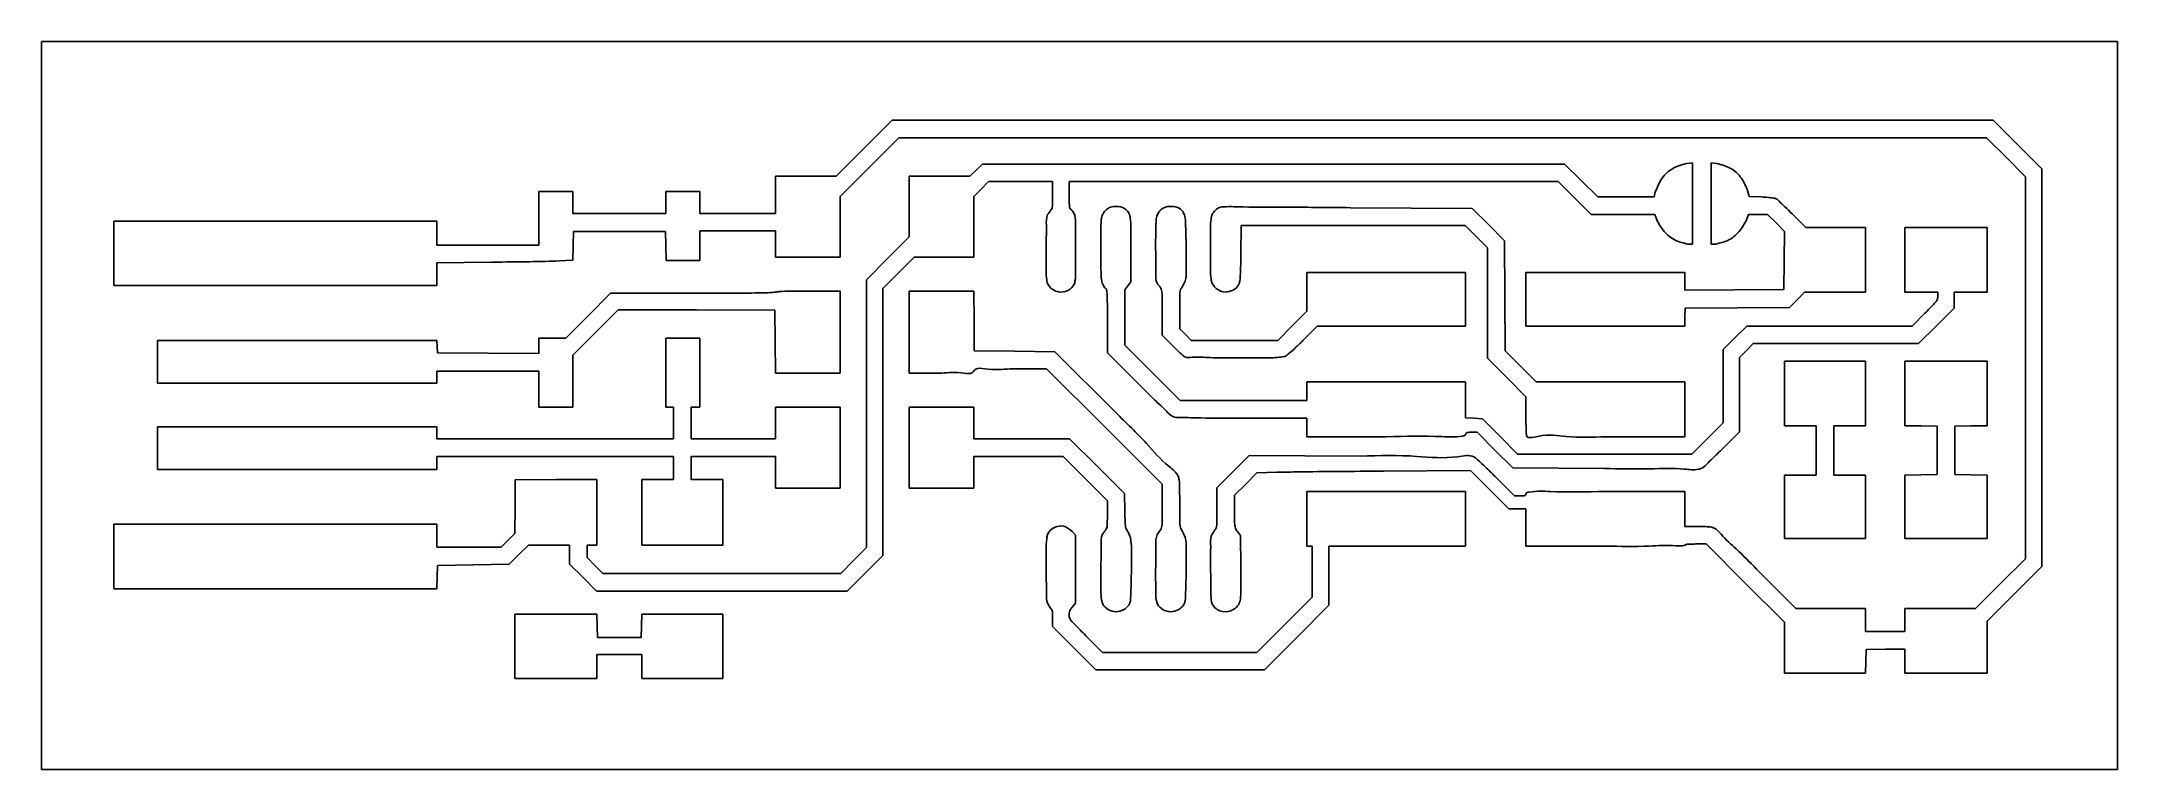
# Model space of a CAD drawing. Extents: x 130 to 178.1, y 82.6 to 99.5.
import ezdxf

# ---------------------------------------------------------------- set-up
doc = ezdxf.new("R2010")
doc.units = 0
doc.layers.add('Layer_1', color=7, linetype='CONTINUOUS')

msp = doc.modelspace()

# ---------------------------------------------------------------- linework, layer by layer
at = {"layer": 'Layer_1', "color": 7}
for p, q in [((129.981091, 91.071436), (129.981091, 99.516936)), ((129.981091, 99.516936), (154.047591, 99.516936)), ((154.047591, 99.516936), (178.114091, 99.516936)), ((178.114091, 99.516936), (178.114091, 91.071436)), ((149.706426, 97.688147), (149.056968, 97.040447)), ((149.17696, 96.602131), (149.856235, 97.281753)), ((162.467513, 97.688147), (149.706426, 97.688147)), ((149.856235, 97.281753), (162.467253, 97.281753)), ((162.467253, 97.281753), (175.078271, 97.281753)), ((175.228594, 97.688147), (162.467513, 97.688147)), ((175.078271, 97.281753), (175.529381, 96.831168)), ((175.795037, 97.123745), (175.228594, 97.688147)), ((149.056968, 97.040447), (148.407509, 96.392747)), ((175.529381, 96.831168), (175.980488, 96.380584)), ((176.361479, 96.559343), (175.795037, 97.123745)), ((147.703294, 96.392747), (146.999079, 96.392747)), ((146.999079, 96.392747), (146.999079, 95.960947)), ((148.407509, 96.392747), (147.703294, 96.392747)), ((148.497688, 95.922506), (149.17696, 96.602131)), ((150.800449, 96.392725), (150.097896, 96.392725)), ((150.097896, 96.392725), (150.097896, 95.688685)), ((151.503005, 96.392725), (150.800449, 96.392725)), ((151.649464, 96.532425), (151.503005, 96.392725)), ((151.795926, 96.672125), (151.649464, 96.532425)), ((158.546013, 96.672125), (151.795926, 96.672125)), ((165.296102, 96.672125), (158.546013, 96.672125)), ((165.679972, 96.291125), (165.296102, 96.672125)), ((166.063845, 95.910125), (165.679972, 96.291125)), ((168.258896, 96.704072), (168.128916, 96.686829)), ((168.258896, 95.761001), (168.258896, 96.704072)), ((168.82066, 96.686975), (168.690679, 96.704219)), ((168.690679, 96.704219), (168.690679, 95.761148)), ((175.980488, 96.380584), (175.980488, 91.948221)), ((176.361479, 91.948303), (176.361479, 96.559343)), ((141.906379, 96.037147), (141.512679, 96.037147)), ((141.512679, 96.037147), (141.512679, 95.414847)), ((142.300079, 96.037147), (141.906379, 96.037147)), ((142.300079, 95.783147), (142.300079, 96.037147)), ((144.852779, 96.037147), (144.459079, 96.037147)), ((144.459079, 96.037147), (144.459079, 95.783147)), ((145.246479, 96.037147), (144.852779, 96.037147)), ((145.246479, 95.783147), (145.246479, 96.037147)), ((146.999079, 95.960947), (146.999079, 95.529147)), ((148.497688, 95.217831), (148.497688, 95.922506)), ((151.596491, 95.92156), (151.767261, 96.093648)), ((151.596491, 95.217348), (151.596491, 95.92156)), ((151.767261, 96.093648), (151.938028, 96.265736)), ((151.938028, 96.265736), (152.681661, 96.265736)), ((152.681661, 96.265736), (153.425291, 96.265736)), ((153.425291, 96.265736), (153.425291, 95.951346)), ((153.806296, 95.948228), (153.806296, 96.265728)), ((153.806296, 96.265728), (159.475819, 96.265728)), ((159.475819, 96.265728), (165.145347, 96.265728)), ((165.145347, 96.265728), (165.52922, 95.884728)), ((165.52922, 95.884728), (165.913094, 95.503728)), ((166.715892, 95.910125), (166.063845, 95.910125)), ((167.367938, 95.910125), (166.715892, 95.910125)), ((167.396634, 96.018075), (167.367938, 95.910125)), ((169.572435, 95.922972), (169.543041, 96.039066)), ((169.861809, 95.910272), (169.572435, 95.922972)), ((135.403979, 95.351347), (131.657479, 95.351347)), ((131.657479, 95.351347), (131.657479, 94.602047)), ((139.150479, 95.351347), (135.403979, 95.351347)), ((139.150479, 95.071947), (139.150479, 95.351347)), ((141.512679, 95.414847), (141.512679, 94.792547)), ((142.300079, 95.529147), (142.300079, 95.783147)), ((143.379579, 95.529147), (142.300079, 95.529147)), ((144.459079, 95.529147), (143.379579, 95.529147)), ((144.459079, 95.783147), (144.459079, 95.529147)), ((145.246479, 95.529147), (145.246479, 95.783147)), ((146.122779, 95.529147), (145.246479, 95.529147)), ((146.999079, 95.529147), (146.122779, 95.529147)), ((150.097896, 95.688685), (150.097896, 94.984648)), ((163.153299, 95.643549), (160.32765, 95.660934)), ((163.52805, 95.268809), (163.153299, 95.643549)), ((165.913094, 95.503728), (166.649177, 95.503728)), ((166.649177, 95.503728), (167.385261, 95.503728)), ((167.385261, 95.503728), (167.431373, 95.3755)), ((168.258896, 94.817928), (168.258896, 95.761001)), ((168.690679, 95.761148), (168.690679, 94.818074)), ((169.513374, 95.375937), (169.559382, 95.503874)), ((169.559382, 95.503874), (169.779676, 95.503874)), ((169.779676, 95.503874), (169.99997, 95.503874)), ((169.99997, 95.503874), (170.19666, 95.306028)), ((170.19666, 95.306028), (170.393343, 95.108182)), ((170.887017, 95.199072), (170.569898, 95.518248)), ((139.150479, 94.792547), (139.150479, 95.071947)), ((142.30571, 94.774985), (142.312794, 95.110053)), ((142.312794, 95.110053), (143.379594, 95.110053)), ((143.379594, 95.110053), (144.446394, 95.110053)), ((144.446394, 95.110053), (144.453477, 94.773503)), ((145.246488, 94.779853), (145.246488, 95.122753)), ((145.246488, 95.122753), (146.122788, 95.122753)), ((146.122788, 95.122753), (146.999088, 95.122753)), ((146.999088, 95.122753), (146.999088, 94.817953)), ((148.497688, 94.513153), (148.497688, 95.217831)), ((150.097896, 94.984648), (149.602596, 94.48709)), ((151.596491, 94.513136), (151.596491, 95.217348)), ((157.78931, 94.594585), (157.797212, 95.249826)), ((157.797212, 95.249826), (160.39237, 95.249826)), ((160.39237, 95.249826), (162.987524, 95.249826)), ((162.987524, 95.249826), (163.248306, 94.989931)), ((163.248306, 94.989931), (163.509091, 94.730035)), ((163.902799, 94.894065), (163.52805, 95.268809)), ((163.909714, 93.617809), (163.902799, 94.894065)), ((170.393343, 95.108182), (170.38657, 94.436078)), ((171.579548, 95.199072), (170.887017, 95.199072)), ((172.272079, 95.199072), (171.579548, 95.199072)), ((172.272079, 94.449772), (172.272079, 95.199072)), ((174.138991, 95.199049), (173.186491, 95.199049)), ((173.186491, 95.199049), (173.186491, 94.449749)), ((175.091491, 95.199049), (174.138991, 95.199049)), ((175.091491, 94.449749), (175.091491, 95.199049)), ((131.657479, 94.602047), (131.657479, 93.852747)), ((140.331579, 94.792547), (139.150479, 94.792547)), ((139.150479, 94.385222), (140.414129, 94.39716)), ((139.150479, 94.118984), (139.150479, 94.385222)), ((141.512679, 94.792547), (140.331579, 94.792547)), ((141.988201, 94.424507), (142.298626, 94.439916)), ((142.298626, 94.439916), (142.30571, 94.774985)), ((144.453477, 94.773503), (144.460561, 94.436953)), ((144.460561, 94.436953), (144.853525, 94.436953)), ((144.853525, 94.436953), (145.246488, 94.436953)), ((145.246488, 94.436953), (145.246488, 94.779853)), ((146.999088, 94.817953), (146.999088, 94.513153)), ((146.999088, 94.513153), (147.748388, 94.513153)), ((147.748388, 94.513153), (148.497688, 94.513153)), ((149.602596, 94.48709), (149.107296, 93.989529)), ((149.849913, 94.150867), (150.211533, 94.513136)), ((150.211533, 94.513136), (150.904013, 94.513136)), ((150.904013, 94.513136), (151.596491, 94.513136)), ((155.241391, 93.937789), (155.241391, 94.689079)), ((163.509091, 94.730035), (163.509091, 93.448481)), ((168.148652, 94.817928), (168.258896, 94.817928)), ((168.690679, 94.818074), (168.800924, 94.818074)), ((170.38657, 94.436078), (170.379796, 93.763974)), ((172.272079, 93.700472), (172.272079, 94.449772)), ((173.186491, 94.449749), (173.186491, 93.700449)), ((175.091491, 93.700449), (175.091491, 94.449749)), ((139.150479, 93.852747), (139.150479, 94.118984)), ((149.107296, 93.989529), (149.107296, 90.881831)), ((149.488291, 93.788601), (149.849913, 94.150867)), ((155.171541, 93.846225), (155.241391, 93.937789)), ((161.159591, 94.157649), (159.318091, 94.157649)), ((159.318091, 94.157649), (159.318091, 93.70714)), ((163.001091, 94.157649), (161.159591, 94.157649)), ((163.001091, 93.535349), (163.001091, 94.157649)), ((166.239596, 94.157683), (164.398096, 94.157683)), ((164.398096, 94.157683), (164.398096, 93.535383)), ((168.081096, 94.157683), (166.239596, 94.157683)), ((168.081096, 93.954223), (168.081096, 94.157683)), ((168.081096, 93.750766), (168.081096, 93.954223)), ((131.657479, 93.852747), (135.403979, 93.852747)), ((135.403979, 93.852747), (139.150479, 93.852747)), ((143.175936, 93.675043), (142.655702, 93.154343)), ((145.073322, 93.675043), (143.175936, 93.675043)), ((148.497702, 93.725843), (147.749901, 93.725843)), ((148.497702, 92.773343), (148.497702, 93.725843)), ((149.488291, 90.690972), (149.488291, 93.788601)), ((150.846779, 93.725736), (150.097888, 93.725736)), ((150.097888, 93.725736), (150.097888, 92.773236)), ((151.595672, 93.725736), (150.846779, 93.725736)), ((151.602417, 93.033586), (151.595672, 93.725736)), ((155.101691, 93.754661), (155.171541, 93.846225)), ((155.101691, 93.111801), (155.101691, 93.754661)), ((159.318091, 93.70714), (159.318091, 93.256629)), ((163.001091, 92.913049), (163.001091, 93.535349)), ((163.509091, 93.448481), (163.509091, 92.16693)), ((163.916628, 92.341549), (163.909714, 93.617809)), ((164.398096, 93.535383), (164.398096, 92.913083)), ((169.230446, 93.75737), (168.081096, 93.750766)), ((170.379796, 93.763974), (169.230446, 93.75737)), ((170.508622, 93.345357), (170.684819, 93.522914)), ((170.684819, 93.522914), (170.861019, 93.700472)), ((170.861019, 93.700472), (171.566549, 93.700472)), ((171.566549, 93.700472), (172.272079, 93.700472)), ((173.186491, 93.700449), (173.567491, 93.700449)), ((173.567491, 93.700449), (173.948491, 93.700449)), ((173.948491, 93.700449), (173.948491, 93.60558)), ((174.329491, 93.515294), (174.329491, 93.700449)), ((174.329491, 93.700449), (174.710491, 93.700449)), ((174.329491, 93.330142), (174.329491, 93.515294)), ((174.710491, 93.700449), (175.091491, 93.700449)), ((142.655702, 93.154343), (142.135468, 92.633643)), ((142.826509, 92.765785), (143.352926, 93.294382)), ((143.352926, 93.294382), (145.169659, 93.287863)), ((145.169659, 93.287863), (146.986391, 93.281343)), ((146.986391, 93.281343), (146.993136, 92.551093)), ((151.609191, 92.341436), (151.602417, 93.033586)), ((154.695291, 93.032875), (154.695291, 92.294511)), ((155.101691, 92.468938), (155.101691, 93.111801)), ((155.965291, 93.236704), (155.965291, 92.702991)), ((156.371691, 92.847813), (156.371691, 93.302214)), ((158.981894, 92.91974), (158.645696, 92.582849)), ((159.318091, 93.256629), (158.981894, 92.91974)), ((159.228824, 92.580224), (159.558657, 92.913049)), ((159.558657, 92.913049), (161.279874, 92.913049)), ((161.279874, 92.913049), (163.001091, 92.913049)), ((164.398096, 92.913083), (166.238569, 92.913083)), ((166.238569, 92.913083), (168.079042, 92.913083)), ((168.079042, 92.913083), (168.086408, 93.122633)), ((168.086408, 93.122633), (168.086413, 93.122599)), ((168.086413, 93.122599), (168.093779, 93.332149)), ((168.093779, 93.332149), (169.301202, 93.338753)), ((169.521299, 92.913049), (169.245695, 92.641464)), ((169.301202, 93.338753), (170.508622, 93.345357)), ((171.436843, 92.913049), (169.521299, 92.913049)), ((173.352387, 92.913049), (171.436843, 92.913049)), ((173.650436, 93.21188), (173.352387, 92.913049)), ((173.500511, 92.506649), (173.915002, 92.918394)), ((173.915002, 92.918394), (174.329491, 93.330142)), ((135.910729, 92.582843), (132.673496, 92.582843)), ((132.673496, 92.582843), (132.673496, 92.087543)), ((139.147962, 92.582843), (135.910729, 92.582843)), ((139.155582, 92.436793), (139.147962, 92.582843)), ((139.163202, 92.290743), (139.155582, 92.436793)), ((141.824083, 92.633643), (141.512702, 92.633643)), ((141.512702, 92.633643), (141.512702, 92.455589)), ((141.512702, 92.455589), (141.512702, 92.277535)), ((142.135468, 92.633643), (141.824083, 92.633643)), ((142.300091, 92.237186), (142.826509, 92.765785)), ((144.852791, 92.633536), (144.459091, 92.633536)), ((144.459091, 92.633536), (144.459091, 91.833436)), ((145.246491, 92.633536), (144.852791, 92.633536)), ((145.246491, 91.833436), (145.246491, 92.633536)), ((146.993136, 92.551093), (146.999881, 91.820843)), ((148.497702, 91.820843), (148.497702, 92.773343)), ((150.097888, 92.773236), (150.097888, 91.820736)), ((155.742852, 91.827405), (155.101691, 92.468938)), ((155.965291, 92.702991), (156.200241, 92.46247)), ((156.505839, 92.715333), (156.371691, 92.847813)), ((156.639988, 92.582849), (156.505839, 92.715333)), ((157.642842, 92.582849), (156.639988, 92.582849)), ((158.645696, 92.582849), (157.642842, 92.582849)), ((169.245695, 92.641464), (168.970091, 92.369876)), ((169.509107, 92.347216), (169.667123, 92.506649)), ((169.667123, 92.506649), (171.583816, 92.506649)), ((171.583816, 92.506649), (173.500511, 92.506649)), ((132.673496, 92.087543), (132.673496, 91.592243)), ((140.337952, 92.284139), (139.163202, 92.290743)), ((141.512702, 92.277535), (140.337952, 92.284139)), ((142.300091, 91.635319), (142.300091, 92.237186)), ((152.542584, 92.328736), (151.609191, 92.341436)), ((153.475978, 92.316036), (152.542584, 92.328736)), ((154.887377, 90.906336), (153.475978, 92.316036)), ((154.695291, 92.294511), (155.412841, 91.572231)), ((158.817256, 92.211919), (158.817256, 92.211924)), ((163.509091, 92.16693), (163.953591, 91.719935)), ((164.277681, 91.979599), (163.916628, 92.341549)), ((164.638733, 91.617649), (164.277681, 91.979599)), ((168.970091, 92.369876), (168.970091, 91.51783)), ((169.351091, 92.187783), (169.509107, 92.347216)), ((169.351091, 91.323915), (169.351091, 92.187783)), ((171.332291, 92.100136), (170.392491, 92.100136)), ((170.392491, 92.100136), (170.392491, 91.350836)), ((172.272091, 92.100136), (171.332291, 92.100136)), ((172.272091, 91.350836), (172.272091, 92.100136)), ((174.138991, 92.10024), (173.186491, 92.10024)), ((173.186491, 92.10024), (173.186491, 91.351621)), ((175.091491, 92.10024), (174.138991, 92.10024)), ((175.091491, 91.351621), (175.091491, 92.10024)), ((175.980488, 91.948221), (175.980488, 87.515859)), ((176.361479, 87.337266), (176.361479, 91.948303)), ((132.673496, 91.592243), (135.911996, 91.592243)), ((135.911996, 91.592243), (139.150496, 91.592243)), ((139.150496, 91.731943), (139.150496, 91.871643)), ((139.150496, 91.871643), (140.331596, 91.871643)), ((139.150496, 91.592243), (139.150496, 91.731943)), ((140.331596, 91.871643), (141.512696, 91.871643)), ((141.512696, 91.871643), (141.512696, 91.452543)), ((142.300096, 91.635313), (142.300091, 91.635319)), ((142.300096, 91.033443), (142.300096, 91.635313)), ((144.459091, 91.833436), (144.459091, 91.033336)), ((145.246491, 91.033336), (145.246491, 91.833436)), ((146.999881, 91.820843), (147.748792, 91.820843)), ((147.748792, 91.820843), (148.497702, 91.820843)), ((150.097888, 91.820736), (150.847188, 91.820736)), ((152.44095, 91.922336), (153.28541, 91.922336)), ((153.28541, 91.922336), (154.625348, 90.582576)), ((156.384018, 91.185872), (155.742852, 91.827405)), ((161.159591, 91.617672), (159.318091, 91.617672)), ((159.318091, 91.617672), (159.318091, 91.401772)), ((163.001091, 91.617672), (161.159591, 91.617672)), ((163.001091, 91.201261), (163.001091, 91.617672)), ((163.953591, 91.719935), (164.398091, 91.272937)), ((166.359913, 91.617649), (164.638733, 91.617649)), ((168.081091, 91.617649), (166.359913, 91.617649)), ((168.081091, 90.982649), (168.081091, 91.617649)), ((168.970091, 91.51783), (168.970091, 90.665784)), ((129.981091, 82.625936), (129.981091, 91.071436)), ((129.981091, 91.071436), (129.981091, 91.071436)), ((141.512696, 91.452543), (141.512696, 91.033443)), ((141.512696, 91.033443), (141.906396, 91.033443)), ((141.906396, 91.033443), (142.300096, 91.033443)), ((144.459091, 91.033336), (144.547991, 91.033336)), ((144.547991, 91.033336), (144.636891, 91.033336)), ((144.636891, 91.033336), (144.636891, 90.665036)), ((145.043291, 90.665036), (145.043291, 91.033336)), ((145.043291, 91.033336), (145.144891, 91.033336)), ((145.144891, 91.033336), (145.246491, 91.033336)), ((147.748391, 91.033336), (146.999091, 91.033336)), ((146.999091, 91.033336), (146.999091, 90.665036)), ((148.497691, 91.033336), (147.748391, 91.033336)), ((148.497691, 90.093536), (148.497691, 91.033336)), ((150.847196, 91.033336), (150.097896, 91.033336)), ((150.097896, 91.033336), (150.097896, 90.093536)), ((151.596496, 91.033336), (150.847196, 91.033336)), ((151.596496, 90.665036), (151.596496, 91.033336)), ((157.851052, 91.185872), (156.384018, 91.185872)), ((159.318091, 91.185872), (157.851052, 91.185872)), ((159.318091, 91.401772), (159.318091, 91.185872)), ((163.001091, 90.784851), (163.001091, 91.201261)), ((164.398091, 91.272937), (164.398091, 90.827215)), ((168.081091, 90.982626), (168.081091, 90.982649)), ((168.081091, 90.347626), (168.081091, 90.982626)), ((169.351091, 90.46005), (169.351091, 91.323915)), ((170.392491, 91.350836), (170.392491, 90.601536)), ((172.272091, 90.601536), (172.272091, 91.350836)), ((173.186491, 91.351621), (173.186491, 90.603001)), ((175.091491, 90.603001), (175.091491, 91.351621)), ((178.114091, 91.071436), (178.114091, 82.625936)), ((135.911991, 90.576136), (132.673491, 90.576136)), ((132.673491, 90.576136), (132.673491, 90.080836)), ((139.150491, 90.576136), (135.911991, 90.576136)), ((139.150491, 90.436436), (139.150491, 90.576136)), ((144.636891, 90.665036), (144.636891, 90.296736)), ((145.043291, 90.296736), (145.043291, 90.665036)), ((146.999091, 90.665036), (146.999091, 90.296736)), ((149.107296, 90.881831), (149.107296, 87.774132)), ((149.488291, 87.593343), (149.488291, 90.690972)), ((151.596496, 90.296736), (151.596496, 90.665036)), ((154.625348, 90.582576), (155.965288, 89.242817)), ((157.805975, 90.779472), (159.318091, 90.779472)), ((159.318091, 90.779472), (159.318091, 90.563572)), ((159.318091, 90.563572), (159.318091, 90.347672)), ((163.197941, 90.77486), (163.001091, 90.784851)), ((163.394791, 90.764869), (163.197941, 90.77486)), ((163.7995, 90.353059), (163.394791, 90.764869)), ((168.970091, 90.665784), (168.608468, 90.303518)), ((170.392491, 90.601536), (170.760791, 90.601536)), ((170.760791, 90.601536), (171.129091, 90.601536)), ((171.129091, 90.601536), (171.129091, 90.030036)), ((171.535491, 90.030036), (171.535491, 90.601536)), ((171.535491, 90.601536), (171.903791, 90.601536)), ((171.903791, 90.601536), (172.272091, 90.601536)), ((173.186491, 90.603001), (173.561141, 90.595973)), ((173.561141, 90.595973), (173.935791, 90.588946)), ((173.935791, 90.588946), (173.935791, 90.030146)), ((174.342191, 90.588946), (174.716841, 90.595973)), ((174.342191, 90.030146), (174.342191, 90.588946)), ((174.716841, 90.595973), (175.091491, 90.603001)), ((132.673491, 90.080836), (132.673491, 89.585536)), ((139.150491, 90.296736), (139.150491, 90.436436)), ((141.893691, 90.296736), (139.150491, 90.296736)), ((144.636891, 90.296736), (141.893691, 90.296736)), ((146.021191, 90.296736), (145.043291, 90.296736)), ((146.999091, 90.296736), (146.021191, 90.296736)), ((148.497691, 89.153736), (148.497691, 90.093536)), ((150.097896, 90.093536), (150.097896, 89.153736)), ((152.707938, 90.296736), (151.596496, 90.296736)), ((153.819377, 90.296736), (152.707938, 90.296736)), ((154.454188, 89.661615), (153.819377, 90.296736)), ((159.318091, 90.347672), (161.159591, 90.347672)), ((163.134161, 90.449272), (163.267229, 90.449272)), ((163.267229, 90.449272), (163.680544, 90.036522)), ((163.680544, 90.036522), (164.093855, 89.623772)), ((164.204207, 89.941249), (163.7995, 90.353059)), ((166.256524, 90.347626), (168.081091, 90.347626)), ((168.608468, 90.303518), (168.246848, 89.941249)), ((168.911295, 90.022851), (169.351091, 90.46005)), ((168.911295, 90.022882), (168.911295, 90.022851)), ((171.129091, 90.030036), (171.129091, 89.458536)), ((171.535491, 89.458536), (171.535491, 90.030036)), ((173.935791, 90.030146), (173.935791, 89.471346)), ((174.342191, 89.471346), (174.342191, 90.030146)), ((132.673491, 89.585536), (135.911991, 89.585536)), ((135.911991, 89.585536), (139.150491, 89.585536)), ((139.150491, 89.737936), (139.150491, 89.890336)), ((139.150491, 89.890336), (141.893691, 89.890336)), ((139.150491, 89.585536), (139.150491, 89.737936)), ((141.893691, 89.890336), (144.636891, 89.890336)), ((144.636891, 89.890336), (144.636891, 89.623636)), ((144.636891, 89.623636), (144.636891, 89.356936)), ((145.043291, 89.623636), (145.043291, 89.890336)), ((145.043291, 89.890336), (146.021191, 89.890336)), ((145.043291, 89.356936), (145.043291, 89.623636)), ((146.021191, 89.890336), (146.999091, 89.890336)), ((146.999091, 89.890336), (146.999091, 89.522036)), ((151.596496, 89.522036), (151.596496, 89.890336)), ((151.596496, 89.890336), (152.631321, 89.890336)), ((152.631321, 89.890336), (153.666142, 89.890336)), ((153.666142, 89.890336), (154.180721, 89.376217)), ((155.088996, 89.026496), (154.454188, 89.661615)), ((157.609938, 89.537338), (157.235288, 89.164554)), ((157.984588, 89.910125), (157.609938, 89.537338)), ((160.562688, 89.898921), (157.984588, 89.910125)), ((161.096531, 89.548667), (163.11628, 89.561028)), ((163.11628, 89.561028), (163.55872, 89.116088)), ((164.093855, 89.623772), (166.208123, 89.610789)), ((166.225528, 89.941249), (164.204207, 89.941249)), ((168.246848, 89.941249), (166.225528, 89.941249)), ((140.966596, 89.344222), (140.959795, 88.722136)), ((141.912746, 89.350882), (140.966596, 89.344222)), ((142.858896, 89.357543), (141.912746, 89.350882)), ((142.858896, 88.595235), (142.858896, 89.357543)), ((144.268591, 89.356936), (143.900291, 89.356936)), ((143.900291, 89.356936), (143.900291, 88.594936)), ((144.636891, 89.356936), (144.268591, 89.356936)), ((145.411591, 89.356936), (145.043291, 89.356936)), ((145.779891, 89.356936), (145.411591, 89.356936)), ((145.779891, 88.594936), (145.779891, 89.356936)), ((146.999091, 89.522036), (146.999091, 89.153736)), ((146.999091, 89.153736), (147.748391, 89.153736)), ((147.748391, 89.153736), (148.497691, 89.153736)), ((150.097896, 89.153736), (150.847196, 89.153736)), ((150.847196, 89.153736), (151.596496, 89.153736)), ((151.596496, 89.153736), (151.596496, 89.522036)), ((154.180721, 89.376217), (154.695296, 88.862102)), ((155.965288, 89.242817), (155.965288, 88.731486)), ((157.235288, 89.164554), (157.235288, 88.699257)), ((157.641682, 88.989536), (157.902032, 89.248501)), ((157.902032, 89.248501), (158.162382, 89.507462)), ((158.162382, 89.507462), (158.619582, 89.521884)), ((161.159591, 89.077536), (159.318091, 89.077536)), ((159.318091, 89.077536), (159.318091, 88.442536)), ((163.001091, 89.077536), (161.159591, 89.077536)), ((163.001091, 88.442536), (163.001091, 89.077536)), ((163.55872, 89.116088), (164.001159, 88.671145)), ((164.129613, 88.975953), (163.686676, 89.421393)), ((168.081088, 89.077553), (166.239588, 89.077553)), ((168.081088, 88.671153), (168.081088, 89.077553)), ((170.760791, 89.458536), (170.392491, 89.458536)), ((170.392491, 89.458536), (170.392491, 88.721936)), ((171.129091, 89.458536), (170.760791, 89.458536)), ((171.903791, 89.458536), (171.535491, 89.458536)), ((172.272091, 89.458536), (171.903791, 89.458536)), ((172.272091, 88.721936), (172.272091, 89.458536)), ((173.561141, 89.464319), (173.186491, 89.457291)), ((173.186491, 89.457291), (173.186491, 88.721372)), ((173.935791, 89.471346), (173.561141, 89.464319)), ((174.716841, 89.464319), (174.342191, 89.471346)), ((175.091491, 89.457291), (174.716841, 89.464319)), ((175.091491, 88.721372), (175.091491, 89.457291)), ((140.959795, 88.722136), (140.952965, 88.100051)), ((142.858896, 87.832925), (142.858896, 88.595235)), ((143.900291, 88.594936), (143.900291, 87.832936)), ((145.779891, 87.832936), (145.779891, 88.594936)), ((145.779891, 88.594936), (145.779891, 88.594936)), ((154.695296, 88.862102), (154.695296, 88.541128)), ((155.097153, 88.631377), (155.088996, 89.026496)), ((157.641682, 88.612736), (157.641682, 88.989536)), ((164.001159, 88.671145), (164.199621, 88.671145)), ((164.263852, 88.975953), (164.129613, 88.975953)), ((164.199621, 88.671145), (164.398082, 88.671145)), ((164.398082, 88.671145), (164.398082, 88.239345)), ((168.081088, 88.264753), (168.081088, 88.671153)), ((170.392491, 88.721936), (170.392491, 87.985336)), ((172.272091, 87.985336), (172.272091, 88.721936)), ((172.272091, 88.721936), (172.272091, 88.721936)), ((173.186491, 88.721372), (173.186491, 87.985449)), ((175.091491, 87.985449), (175.091491, 88.721372)), ((175.091491, 88.721372), (175.091491, 88.721372)), ((135.403996, 88.315522), (131.657496, 88.315522)), ((131.657496, 88.315522), (131.657496, 87.566222)), ((139.150496, 88.315522), (135.403996, 88.315522)), ((139.150496, 88.048822), (139.150496, 88.315522)), ((140.952965, 88.100051), (140.795415, 87.941086)), ((153.958691, 88.059769), (153.880171, 88.149197)), ((157.781382, 88.052897), (157.711532, 88.144416)), ((159.318091, 88.442536), (159.318091, 87.807536)), ((163.001091, 87.807536), (163.001091, 88.442536)), ((164.398082, 88.239345), (164.398082, 87.807545)), ((168.387149, 88.264753), (168.081088, 88.264753)), ((139.150496, 87.782122), (139.150496, 88.048822)), ((139.89418, 87.782122), (139.150496, 87.782122)), ((140.637864, 87.782122), (139.89418, 87.782122)), ((140.795415, 87.941086), (140.637864, 87.782122)), ((140.825903, 87.388422), (141.049155, 87.610672)), ((141.049155, 87.610672), (141.272404, 87.832922)), ((141.272404, 87.832922), (141.748152, 87.832922)), ((141.748152, 87.832922), (142.223899, 87.832922)), ((142.223899, 87.832922), (142.223899, 87.611792)), ((142.223899, 87.611792), (142.223899, 87.390663)), ((142.630296, 87.687473), (142.630296, 87.832925)), ((142.630296, 87.832925), (142.744596, 87.832925)), ((142.630296, 87.542019), (142.630296, 87.687473)), ((142.744596, 87.832925), (142.858896, 87.832925)), ((143.900291, 87.832936), (144.840091, 87.832936)), ((144.840091, 87.832936), (145.779891, 87.832936)), ((149.107296, 87.774132), (148.810198, 87.473328)), ((153.958691, 87.274136), (153.958691, 88.059769)), ((157.789539, 87.339662), (157.781382, 88.052897)), ((159.318091, 87.807536), (159.381591, 87.807536)), ((159.381591, 87.807536), (159.445091, 87.807536)), ((159.445091, 87.807536), (159.445091, 87.2168)), ((159.826091, 87.124965), (159.826091, 87.807536)), ((159.826091, 87.807536), (161.413591, 87.807536)), ((161.413591, 87.807536), (163.001091, 87.807536)), ((164.398082, 87.807545), (166.239582, 87.807545)), ((168.328602, 87.858345), (168.57612, 87.858345)), ((168.57612, 87.858345), (169.484302, 86.950427)), ((170.392491, 87.985336), (171.332291, 87.985336)), ((171.332291, 87.985336), (172.272091, 87.985336)), ((173.186491, 87.985449), (174.138991, 87.985449)), ((174.138991, 87.985449), (175.091491, 87.985449)), ((131.657496, 87.566222), (131.657496, 86.816922)), ((139.156003, 87.089972), (139.163199, 87.363022)), ((139.163199, 87.363022), (139.994553, 87.375722)), ((139.994553, 87.375722), (140.825903, 87.388422)), ((142.223899, 87.390663), (142.53617, 87.078392)), ((142.813811, 87.357273), (142.630296, 87.542019)), ((142.997324, 87.172525), (142.813811, 87.357273)), ((145.755213, 87.172525), (142.997324, 87.172525)), ((148.5131, 87.172525), (145.755213, 87.172525)), ((148.810198, 87.473328), (148.5131, 87.172525)), ((148.661095, 86.766122), (149.074697, 87.179724)), ((149.074688, 87.179738), (149.488291, 87.593343)), ((149.074697, 87.179724), (149.074688, 87.179738)), ((153.958691, 86.488503), (153.958691, 87.274136)), ((159.445091, 87.2168), (159.445091, 86.626064)), ((159.826091, 86.442393), (159.826091, 87.124965)), ((170.658923, 86.359753), (169.744655, 87.275815)), ((175.980488, 87.515859), (175.402847, 86.937806)), ((175.726479, 86.702647), (176.361479, 87.337266)), ((131.657496, 86.816922), (135.403138, 86.816922)), ((135.403138, 86.816922), (139.148778, 86.816922)), ((139.148778, 86.816922), (139.156003, 87.089972)), ((142.53617, 87.078392), (142.84844, 86.766122)), ((142.84844, 86.766122), (145.754767, 86.766122)), ((145.754767, 86.766122), (148.661095, 86.766122)), ((169.484302, 86.950427), (170.392482, 86.04251)), ((175.402847, 86.937806), (174.825203, 86.359753)), ((175.091479, 86.068028), (175.726479, 86.702647)), ((141.905527, 86.232736), (140.953885, 86.232736)), ((140.953885, 86.232736), (140.953885, 85.483436)), ((142.857166, 86.232736), (141.905527, 86.232736)), ((142.864391, 85.959686), (142.857166, 86.232736)), ((143.902009, 86.232736), (143.894785, 85.959686)), ((144.840949, 86.232736), (143.902009, 86.232736)), ((145.779891, 86.232736), (144.840949, 86.232736)), ((145.779891, 85.483436), (145.779891, 86.232736)), ((153.882491, 86.401717), (153.958691, 86.488503)), ((155.068566, 86.333218), (155.068561, 86.333218)), ((156.338558, 86.333218), (156.338561, 86.333218)), ((159.445091, 86.626064), (158.803557, 85.9849)), ((159.083141, 85.689295), (159.826091, 86.442393)), ((171.465505, 86.359753), (170.658923, 86.359753)), ((172.272088, 86.359753), (171.465505, 86.359753)), ((172.272088, 86.093053), (172.272088, 86.359753)), ((174.005847, 86.359753), (173.186488, 86.359753)), ((173.186488, 86.359753), (173.186488, 86.093053)), ((174.825203, 86.359753), (174.005847, 86.359753)), ((142.871588, 85.686636), (142.864391, 85.959686)), ((143.379588, 85.686636), (142.871588, 85.686636)), ((143.887588, 85.686636), (143.379588, 85.686636)), ((143.894785, 85.959686), (143.887588, 85.686636)), ((153.425291, 86.13461), (153.425291, 85.941102)), ((153.425291, 85.941102), (153.926704, 85.43922)), ((154.581586, 85.343736), (154.19394, 85.730778)), ((158.803557, 85.9849), (158.162024, 85.343736)), ((158.340191, 84.936207), (159.083141, 85.689306)), ((159.083141, 85.689306), (159.083141, 85.689295)), ((170.392482, 86.04251), (170.392482, 85.451827)), ((172.272088, 85.826353), (172.272088, 86.093053)), ((172.729288, 85.826353), (172.272088, 85.826353)), ((173.186488, 85.826353), (172.729288, 85.826353)), ((173.186488, 86.093053), (173.186488, 85.826353)), ((175.091479, 85.464589), (175.091479, 86.068028)), ((140.953885, 85.483436), (140.953885, 84.734136)), ((142.858891, 85.013536), (142.858891, 85.292936)), ((142.858891, 85.292936), (143.379591, 85.292936)), ((143.379591, 85.292936), (143.900291, 85.292936)), ((143.900291, 85.292936), (143.900291, 85.013536)), ((145.779891, 84.734136), (145.779891, 85.483436)), ((153.926704, 85.43922), (154.428114, 84.937336)), ((156.371804, 85.343736), (154.581586, 85.343736)), ((158.162024, 85.343736), (156.371804, 85.343736)), ((170.392482, 85.451827), (170.392482, 84.861145)), ((172.277583, 85.134186), (172.284779, 85.407236)), ((172.284779, 85.407236), (172.735629, 85.414179)), ((172.735629, 85.414179), (173.186479, 85.421121)), ((173.186479, 85.421121), (173.186479, 85.141134)), ((175.091479, 84.861147), (175.091479, 85.464589)), ((140.953885, 84.734136), (141.906385, 84.734136)), ((141.906385, 84.734136), (142.858885, 84.734136)), ((142.858885, 84.734136), (142.858885, 85.013536)), ((142.858885, 85.013536), (142.858891, 85.013536)), ((143.900291, 85.013536), (143.900291, 84.734136)), ((143.900291, 84.734136), (144.840091, 84.734136)), ((144.840091, 84.734136), (145.779891, 84.734136)), ((154.428114, 84.937336), (156.384151, 84.936772)), ((156.384151, 84.936772), (158.340191, 84.936207)), ((170.392482, 84.861145), (171.331424, 84.861145)), ((171.331424, 84.861145), (172.270364, 84.861145)), ((172.270364, 84.861145), (172.27756, 85.134195)), ((172.27756, 85.134195), (172.277583, 85.134186)), ((173.186479, 85.141134), (173.186479, 84.861147)), ((173.186479, 84.861147), (174.138979, 84.861147)), ((174.138979, 84.861147), (175.091479, 84.861147)), ((154.047591, 82.625936), (129.981091, 82.625936)), ((178.114091, 82.625936), (154.047591, 82.625936))]:
    msp.add_line(p, q, dxfattribs=at)
for points, knots in [([(168.128916, 96.686829), (168.017769, 96.657067), (167.794193, 96.597202), (167.526351, 96.349087), (167.440316, 96.129542), (167.396634, 96.018075)], [0, 0, 0, 0, 0.341662, 0.687266, 1.04371, 1.04371, 1.04371, 1.04371]), ([(169.543041, 96.039066), (169.501013, 96.14601), (169.417131, 96.359452), (169.151504, 96.598371), (168.930787, 96.657482), (168.82066, 96.686975)], [0, 0, 0, 0, 0.341785, 0.682146, 1.021084, 1.021084, 1.021084, 1.021084]), ([(153.425291, 95.951346), (153.423848, 95.886248), (153.421634, 95.786327), (153.422261, 95.664156), (153.373307, 95.580607), (153.268528, 95.474863), (153.287778, 95.139466), (153.266818, 94.723201), (153.277017, 94.29583), (153.275017, 94.020877), (153.323671, 93.834531), (153.487129, 93.703451), (153.729612, 93.6934), (153.899605, 93.81259), (153.959331, 93.993581), (153.952535, 94.280359), (153.962463, 94.702713), (153.953035, 95.126479), (153.958681, 95.411178), (153.920063, 95.536217), (153.881061, 95.586413), (153.859161, 95.618878), (153.823572, 95.630584), (153.814145, 95.695462), (153.807278, 95.796162), (153.806668, 95.890667), (153.806296, 95.948228)], [0, 0, 0, 0, 0.197204, 0.302696, 0.35435, 0.483727, 0.733168, 1.286828, 1.775159, 2.005504, 2.110237, 2.343109, 2.571018, 2.800874, 2.901803, 3.132046, 3.653573, 4.173073, 4.404032, 4.504481, 4.555111, 4.595448, 4.618321, 4.659093, 4.768366, 4.93862, 4.93862, 4.93862, 4.93862]), ([(170.569898, 95.518248), (170.514884, 95.574175), (170.417109, 95.673573), (170.291683, 95.783495), (170.213027, 95.87204), (170.117494, 95.887862), (170.00512, 95.902295), (169.912907, 95.907428), (169.861809, 95.910272)], [0, 0, 0, 0, 0.23447, 0.416718, 0.507465, 0.574858, 0.69803, 0.85111, 0.85111, 0.85111, 0.85111]), ([(155.241391, 94.689079), (155.239836, 94.854879), (155.237543, 95.099341), (155.239723, 95.379878), (155.201197, 95.530927), (155.12959, 95.622342), (155.022291, 95.68323), (154.898658, 95.695881), (154.774324, 95.682864), (154.665244, 95.621287), (154.59046, 95.532602), (154.542356, 95.388725), (154.548869, 95.112364), (154.540352, 94.715284), (154.545022, 94.310195), (154.54785, 94.036196), (154.573125, 93.901517), (154.609552, 93.841953), (154.631959, 93.8046), (154.675763, 93.778704), (154.689278, 93.658615), (154.694705, 93.417899), (154.695056, 93.186981), (154.695291, 93.032875)], [0, 0, 0, 0, 0.497995, 0.734266, 0.838232, 0.959087, 1.071378, 1.198877, 1.325847, 1.440405, 1.565726, 1.664624, 1.88871, 2.385853, 2.861806, 3.100743, 3.211009, 3.264206, 3.309893, 3.339527, 3.410149, 3.637766, 4.094426, 4.094426, 4.094426, 4.094426]), ([(156.371691, 93.302214), (156.373533, 93.406803), (156.376188, 93.557489), (156.372172, 93.746765), (156.447025, 93.845038), (156.524678, 93.99168), (156.517194, 94.322813), (156.523916, 94.770115), (156.509432, 95.203511), (156.496786, 95.523095), (156.36739, 95.655482), (156.229292, 95.695422), (156.094532, 95.693125), (155.95592, 95.644874), (155.825706, 95.501017), (155.818306, 95.156851), (155.805356, 94.702895), (155.828969, 94.262545), (155.807076, 93.930332), (155.919544, 93.825213), (155.966961, 93.713438), (155.958781, 93.518473), (155.962672, 93.350051), (155.965291, 93.236704)], [0, 0, 0, 0, 0.318511, 0.458893, 0.541132, 0.681008, 0.949762, 1.506755, 2.030971, 2.272035, 2.422259, 2.549955, 2.694344, 2.820651, 2.981303, 3.239484, 3.810385, 4.354518, 4.600809, 4.729806, 4.793682, 4.959964, 5.302185, 5.302185, 5.302185, 5.302185]), ([(160.32765, 95.660934), (159.849087, 95.665781), (159.020588, 95.674171), (158.042535, 95.6656), (157.513923, 95.69134), (157.290147, 95.674914), (157.191893, 95.605481), (157.123322, 95.511188), (157.085676, 95.36029), (157.086477, 95.091814), (157.080709, 94.703792), (157.086233, 94.315484), (157.086025, 94.046751), (157.128249, 93.872874), (157.244492, 93.747747), (157.430862, 93.684403), (157.605143, 93.735718), (157.764562, 93.859673), (157.782952, 94.181973), (157.786704, 94.42543), (157.78931, 94.594585)], [0, 0, 0, 0, 1.436859, 2.487516, 2.924512, 3.036078, 3.14655, 3.272576, 3.378369, 3.606702, 4.075259, 4.543691, 4.772518, 4.879205, 5.073035, 5.255689, 5.439887, 5.598148, 5.825888, 6.344363, 6.344363, 6.344363, 6.344363]), ([(167.431373, 95.3755), (167.483716, 95.283137), (167.591912, 95.092218), (167.848364, 94.886582), (168.053976, 94.839573), (168.148652, 94.817928)], [0, 0, 0, 0, 0.317355, 0.655995, 0.944995, 0.944995, 0.944995, 0.944995]), ([(168.800924, 94.818074), (168.895313, 94.839338), (169.09985, 94.885416), (169.354697, 95.091819), (169.461424, 95.282918), (169.513374, 95.375937)], [0, 0, 0, 0, 0.287784, 0.623616, 0.942119, 0.942119, 0.942119, 0.942119]), ([(140.414129, 94.39716), (140.640478, 94.399745), (141.055341, 94.404483), (141.580084, 94.412074), (141.878364, 94.421161), (141.988201, 94.424507)], [0, 0, 0, 0, 0.679094, 1.244679, 1.57434, 1.57434, 1.57434, 1.57434]), ([(147.749901, 93.725843), (147.615001, 93.724053), (147.393244, 93.721111), (147.137292, 93.724995), (146.944629, 93.691854), (146.621286, 93.681628), (145.983956, 93.676235), (145.421302, 93.675499), (145.073322, 93.675043)], [0, 0, 0, 0, 0.405152, 0.666012, 0.76461, 0.990573, 1.634461, 2.678182, 2.678182, 2.678182, 2.678182]), ([(173.948491, 93.60558), (173.945089, 93.578081), (173.93597, 93.504364), (173.812171, 93.379173), (173.715666, 93.279352), (173.650436, 93.21188)], [0, 0, 0, 0, 0.081457, 0.218361, 0.503904, 0.503904, 0.503904, 0.503904]), ([(156.200241, 92.46247), (156.241712, 92.420563), (156.315924, 92.345573), (156.410672, 92.259957), (156.510643, 92.170896), (156.749767, 92.207786), (157.120289, 92.170232), (157.679812, 92.179596), (158.211475, 92.183337), (158.607978, 92.174923), (158.771257, 92.203787), (158.817256, 92.211919)], [0, 0, 0, 0, 0.176323, 0.315521, 0.387917, 0.564494, 0.977783, 1.53851, 2.224641, 2.581506, 2.721472, 2.721472, 2.721472, 2.721472]), ([(158.817256, 92.211924), (158.846413, 92.232624), (158.929544, 92.291641), (159.063792, 92.418673), (159.169926, 92.522569), (159.228824, 92.580224)], [0, 0, 0, 0, 0.107185, 0.305605, 0.553008, 0.553008, 0.553008, 0.553008]), ([(150.847188, 91.820736), (151.011416, 91.835691), (151.238357, 91.856357), (151.535343, 91.791411), (151.59647, 91.87272), (151.669991, 91.953737), (151.995714, 91.884115), (152.253896, 91.906279), (152.44095, 91.922336)], [0, 0, 0, 0, 0.519764, 0.718244, 0.765525, 0.815259, 1.03836, 1.625089, 1.625089, 1.625089, 1.625089]), ([(155.412841, 91.572231), (155.536114, 91.446605), (155.752128, 91.226467), (156.023563, 90.990606), (156.198472, 90.792776), (156.49058, 90.793775), (157.01029, 90.774106), (157.488421, 90.77733), (157.805975, 90.779472)], [0, 0, 0, 0, 0.525142, 0.920219, 1.101696, 1.271892, 1.750533, 2.697083, 2.697083, 2.697083, 2.697083]), ([(156.338561, 86.333218), (156.384392, 86.364121), (156.496534, 86.439735), (156.511389, 86.770816), (156.522621, 87.191086), (156.519115, 87.641519), (156.522777, 87.975885), (156.44495, 88.133733), (156.370978, 88.256013), (156.377058, 88.484639), (156.370886, 88.783112), (156.369605, 89.095337), (156.366384, 89.304797), (156.324578, 89.503635), (155.989436, 89.741511), (155.556593, 90.260693), (155.132295, 90.670045), (154.887377, 90.906336)], [0, 0, 0, 0, 0.158403, 0.387592, 0.910806, 1.465675, 1.736864, 1.891193, 1.987821, 2.159276, 2.552829, 2.89777, 3.091249, 3.183384, 3.494362, 4.237747, 5.252729, 5.252729, 5.252729, 5.252729]), ([(164.398091, 90.827215), (164.39812, 90.750731), (164.398171, 90.618169), (164.406134, 90.471232), (164.409174, 90.286451), (164.879302, 90.429234), (165.386984, 90.311792), (165.936613, 90.334443), (166.256524, 90.347626)], [0, 0, 0, 0, 0.226844, 0.393169, 0.463299, 0.722002, 1.383606, 2.304971, 2.304971, 2.304971, 2.304971]), ([(161.159591, 90.347672), (161.602883, 90.356851), (162.211804, 90.36946), (162.766419, 90.332283), (163.006263, 90.376257), (163.003242, 90.439489), (163.067008, 90.449669), (163.107031, 90.449432), (163.134161, 90.449272)], [0, 0, 0, 0, 1.288346, 1.769719, 1.849964, 1.883969, 1.924925, 2.011105, 2.011105, 2.011105, 2.011105]), ([(166.208123, 89.610789), (166.566818, 89.603782), (167.187854, 89.591649), (167.914907, 89.625498), (168.316361, 89.566499), (168.512249, 89.622281), (168.669965, 89.795583), (168.813695, 89.930956), (168.911295, 90.022882)], [0, 0, 0, 0, 1.075207, 1.861591, 2.188913, 2.269132, 2.46114, 2.867378, 2.867378, 2.867378, 2.867378]), ([(158.619582, 89.521884), (158.788604, 89.525072), (159.254213, 89.533854), (160.079895, 89.541254), (160.736528, 89.546042), (161.096531, 89.548667)], [0, 0, 0, 0, 0.507152, 1.397071, 2.477111, 2.477111, 2.477111, 2.477111]), ([(163.686676, 89.421393), (163.610262, 89.497403), (163.476588, 89.630369), (163.313703, 89.780913), (163.125026, 89.946029), (162.601694, 89.820978), (161.759009, 89.924548), (161.001937, 89.908331), (160.562688, 89.898921)], [0, 0, 0, 0, 0.322429, 0.564035, 0.673125, 1.052408, 1.99714, 3.302812, 3.302812, 3.302812, 3.302812]), ([(166.239588, 89.077553), (165.796343, 89.068367), (165.187487, 89.055749), (164.63266, 89.092956), (164.392944, 89.048959), (164.39588, 88.985599), (164.331567, 88.9756), (164.291223, 88.97581), (164.263852, 88.975953)], [0, 0, 0, 0, 1.288346, 1.769719, 1.849964, 1.884003, 1.925237, 2.012236, 2.012236, 2.012236, 2.012236]), ([(155.068561, 86.333218), (155.114392, 86.364121), (155.226536, 86.439734), (155.241389, 86.770823), (155.252627, 87.190609), (155.249087, 87.640828), (155.252767, 87.973688), (155.177643, 88.129979), (155.111055, 88.238661), (155.103489, 88.408142), (155.09969, 88.541991), (155.097153, 88.631377)], [0, 0, 0, 0, 0.158404, 0.387593, 0.910807, 1.464389, 1.735518, 1.888033, 1.978536, 2.113033, 2.38341, 2.38341, 2.38341, 2.38341]), ([(155.965288, 88.731486), (155.962338, 88.621686), (155.957987, 88.459766), (155.967981, 88.26949), (155.914362, 88.163719), (155.809684, 88.047993), (155.828035, 87.712003), (155.806868, 87.294771), (155.816937, 86.873049), (155.815134, 86.602579), (155.859593, 86.434066), (155.979716, 86.320842), (156.16452, 86.26583), (156.280449, 86.310718), (156.338558, 86.333218)], [0, 0, 0, 0, 0.332571, 0.490432, 0.552877, 0.68395, 0.943511, 1.493984, 1.973272, 2.200146, 2.304275, 2.486222, 2.667626, 2.849942, 2.849942, 2.849942, 2.849942]), ([(157.235288, 88.699257), (157.233528, 88.591742), (157.230999, 88.437226), (157.23462, 88.244847), (157.177406, 88.16587), (157.13715, 88.111086), (157.111223, 88.058248), (157.08448, 87.976833), (157.092333, 87.815195), (157.083204, 87.55246), (157.086921, 87.171998), (157.099002, 86.81878), (157.092946, 86.552454), (157.162372, 86.373736), (157.360161, 86.263065), (157.62764, 86.306801), (157.781112, 86.49266), (157.785026, 86.717902), (157.79368, 86.984439), (157.791075, 87.20789), (157.789539, 87.339662)], [0, 0, 0, 0, 0.3269, 0.46981, 0.552815, 0.611882, 0.674498, 0.728364, 0.867184, 1.152089, 1.521538, 2.004876, 2.219142, 2.309338, 2.568673, 2.816689, 3.074369, 3.208823, 3.483499, 3.878299, 3.878299, 3.878299, 3.878299]), ([(157.711532, 88.144416), (157.692813, 88.169775), (157.649048, 88.229066), (157.641711, 88.39585), (157.641694, 88.524766), (157.641682, 88.612736)], [0, 0, 0, 0, 0.09276, 0.216878, 0.483537, 0.483537, 0.483537, 0.483537]), ([(153.880171, 88.149197), (153.817805, 88.200102), (153.698256, 88.297682), (153.455821, 88.264191), (153.307357, 88.126591), (153.278359, 87.932389), (153.275163, 87.668036), (153.26865, 87.249023), (153.285308, 86.837804), (153.273118, 86.50326), (153.365478, 86.385865), (153.417265, 86.319295), (153.423322, 86.23724), (153.424534, 86.174043), (153.425291, 86.13461)], [0, 0, 0, 0, 0.231621, 0.443993, 0.674135, 0.779326, 1.023036, 1.471262, 2.026951, 2.288258, 2.419561, 2.465223, 2.537268, 2.656818, 2.656818, 2.656818, 2.656818]), ([(154.695296, 88.541128), (154.693814, 88.474591), (154.691541, 88.372631), (154.692473, 88.248237), (154.643516, 88.163837), (154.538454, 88.058108), (154.557849, 87.722626), (154.536793, 87.306449), (154.547053, 86.878937), (154.544988, 86.604194), (154.589386, 86.4342), (154.709742, 86.320846), (154.894524, 86.265829), (155.010455, 86.310718), (155.068566, 86.333218)], [0, 0, 0, 0, 0.201549, 0.308855, 0.360886, 0.490262, 0.739704, 1.293364, 1.781694, 2.01204, 2.116773, 2.298721, 2.480126, 2.662442, 2.662442, 2.662442, 2.662442]), ([(169.744655, 87.275815), (169.589974, 87.434587), (169.320419, 87.711271), (168.979447, 88.003867), (168.810391, 88.219539), (168.675499, 88.255298), (168.549739, 88.263178), (168.448116, 88.264162), (168.387149, 88.264753)], [0, 0, 0, 0, 0.662095, 1.153803, 1.368864, 1.442425, 1.564344, 1.747166, 1.747166, 1.747166, 1.747166]), ([(166.239582, 87.807545), (166.579747, 87.802481), (167.126803, 87.794339), (167.729329, 87.837842), (168.028798, 87.804916), (168.127769, 87.856009), (168.213958, 87.854125), (168.285616, 87.856762), (168.328602, 87.858345)], [0, 0, 0, 0, 1.015534, 1.633189, 1.842033, 1.876023, 1.962746, 2.092771, 2.092771, 2.092771, 2.092771]), ([(154.19394, 85.730778), (154.107767, 85.819909), (153.982958, 85.949003), (153.825738, 86.100332), (153.802459, 86.209297), (153.810131, 86.282283), (153.836619, 86.346635), (153.866346, 86.382331), (153.882491, 86.401717)], [0, 0, 0, 0, 0.375831, 0.544338, 0.632365, 0.699031, 0.762403, 0.837727, 0.837727, 0.837727, 0.837727])]:
    msp.add_open_spline(points, degree=3, knots=knots, dxfattribs=at)

doc.saveas('drawing.dxf')
